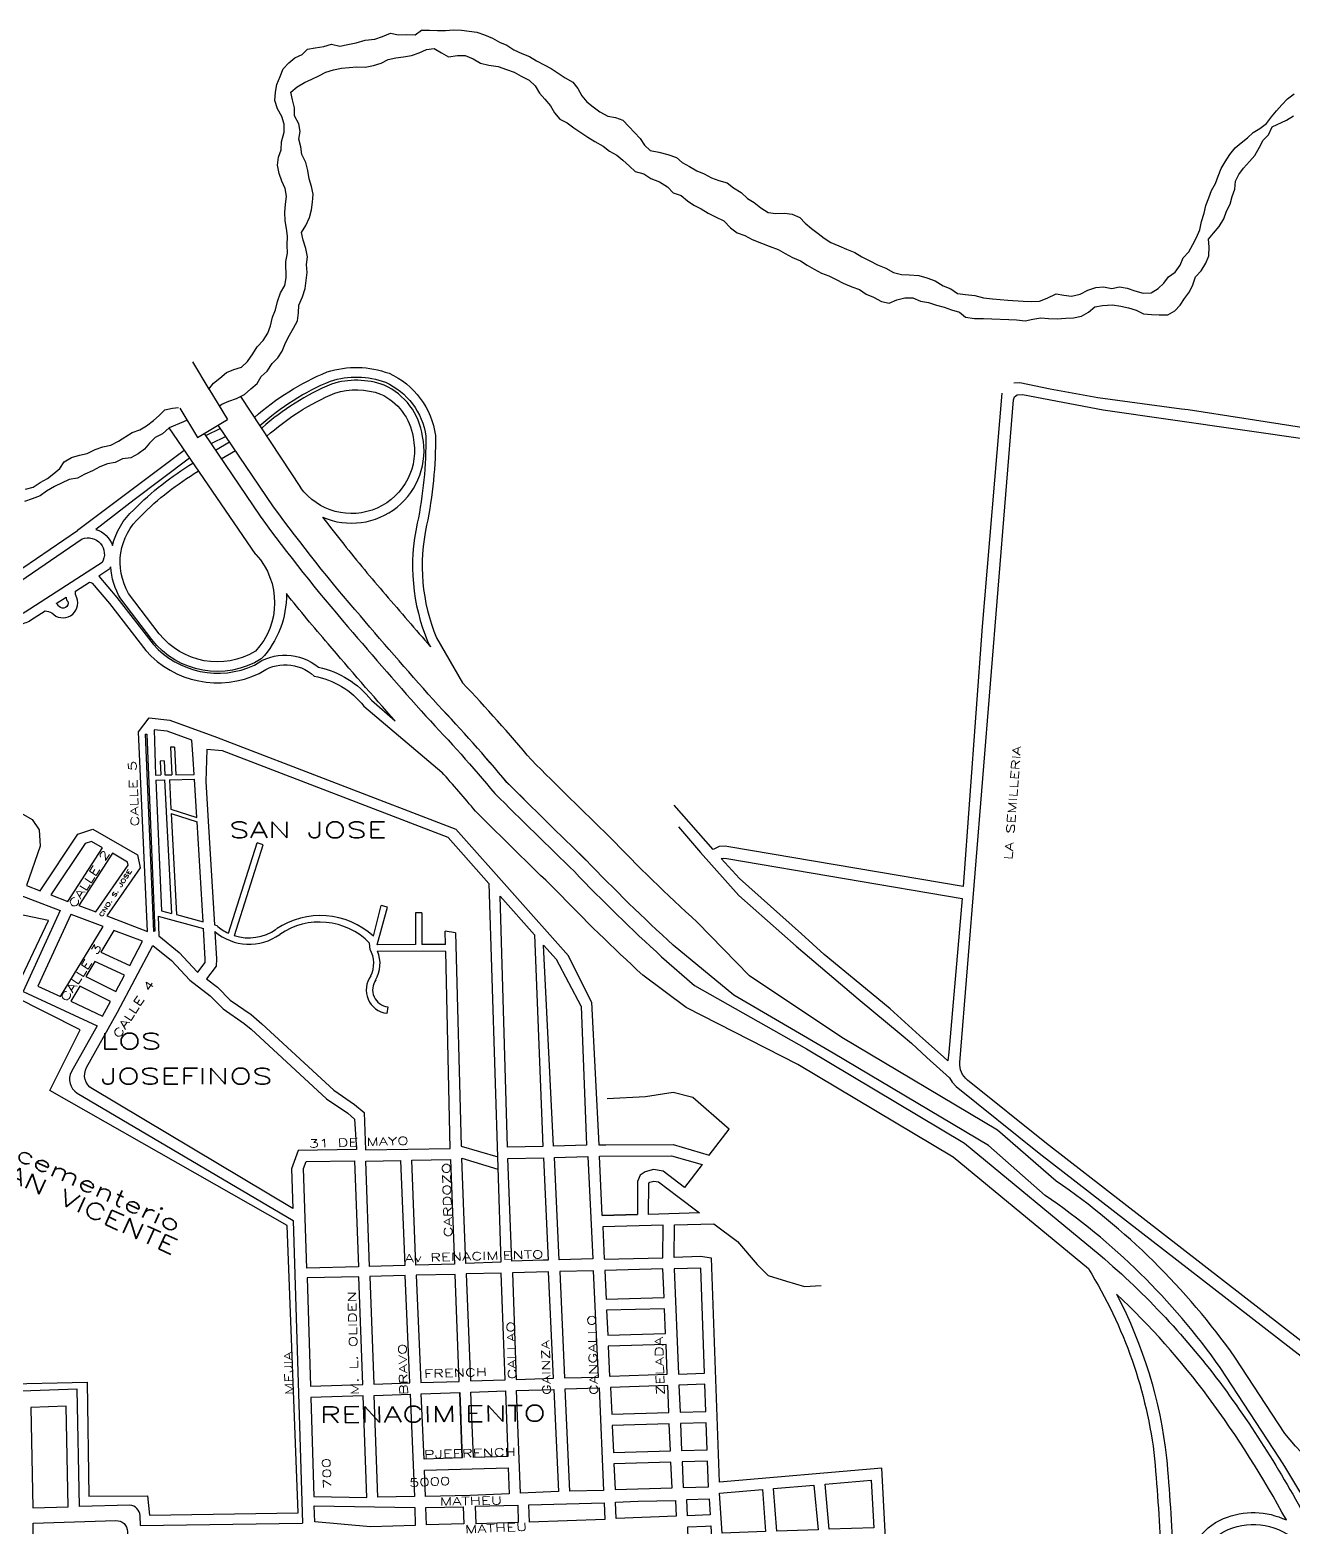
# Model space of a CAD drawing. Header units: millimetres. Extents: x 4374322 to 4409026, y 6503580 to 6534206.
# Drawn here: x 4392975 to 4394554, y 6524267 to 6526137 of the extents above; entities that cross this region are included whole.
import ezdxf

# ---------------------------------------------------------------- set-up
doc = ezdxf.new("R2010")
doc.units = ezdxf.units.MM
for name, color, linetype in [('LINEA CALLE', 252, 'Continuous'), ('NOMBRE BARRIO', 8, 'Continuous'), ('NOMBRE CALLE', 252, 'Continuous'), ('RIO', 252, 'Continuous')]:
    doc.layers.add(name, color=color, linetype=linetype)
doc.styles.add('ROMANS', font='romans')

msp = doc.modelspace()

# ---------------------------------------------------------------- linework, layer by layer
at = {"layer": 'LINEA CALLE', "transparency": 33554687}
for p, q in [((4393178.5, 6525722.9), (4393199.2, 6525688.8)), ((4393199.1, 6525688.9), (4393222.2, 6525650.8)), ((4393690.7, 6524656), (4393734.6, 6524657.2)), ((4393351.5, 6524271.9), (4393351.5, 6524271.6))]:
    msp.add_line(p, q, dxfattribs=at)
at = {"layer": 'LINEA CALLE', "linetype": 'Continuous', "ltscale": 0.2, "transparency": 33554687}
msp.add_line((4393113.4, 6524268.9), (4393316.2, 6524271.8), dxfattribs=at)
at = {"layer": 'LINEA CALLE', "transparency": 33554687}
for points in [[(4393255.9, 6525653.4, -0.080665), (4393346.9, 6525710.1, -0.166955), (4393424.2, 6525708.4, -0.260016), (4393482.2, 6525630.8, -0.053635), (4393471.2, 6525518.5, 0.155023), (4393483.6, 6525377.9), (4393516, 6525321.8)], [(4393262.6, 6525643.2, -0.081533), (4393351.1, 6525698.8, -0.16474), (4393419.7, 6525697.3, -0.256575), (4393470.2, 6525629.9, -0.053223), (4393459.5, 6525521, 0.155734), (4393472.8, 6525372.6), (4393476.2, 6525366.8)], [(4393341.2, 6525528.7, 0.605826), (4393466.2, 6525629.6, 0.05279), (4393466.2, 6525629.6, 0.255244), (4393418.2, 6525693.6, 0.163895), (4393352.4, 6525695, 0.081427), (4393265.5, 6525640.4), (4393264.8, 6525639.8)], [(4393238.7, 6525679.5), (4393313.6, 6525565.7, 0.000039), (4393313.8, 6525565.5, 0.000039)], [(4393271.4, 6525629.7, -0.08277), (4393356.5, 6525683.7, -0.160949), (4393413.7, 6525682.5, -0.250509), (4393454.2, 6525628.7, -0.041874), (4393454.2, 6525628.7, -0.812558), (4393313.6, 6525565.7)], [(4394636.3, 6524443.5), (4394246, 6524746), (4394147.2, 6524825.4, -0.241902), (4394137.4, 6524847.2), (4394204.5, 6525675.3), (4394206, 6525679), (4394209.2, 6525681.7), (4394216, 6525681.8), (4394316.5, 6525662.7), (4394575, 6525625.8)], [(4393257.9, 6525482, 1.986706), (4393257.9, 6525482), (4393149.3, 6525640.1)], [(4394657.6, 6524087.9, 0.015127), (4394626, 6524178.6, 0.053206), (4394536.9, 6524352.9), (4394462.8, 6524466.4, 0.0891), (4394244.1, 6524681.3), (4394173.2, 6524743.4), (4393979.1, 6524858.9), (4393855.1, 6524931.3), (4393779.5, 6524993.8, -0.016478), (4393670.4, 6525100.3, -0.003405), (4393571.6, 6525197.3, 0.015357), (4393485.6, 6525293.8, -0.005721), (4393388.4, 6525405.2, -0.021256), (4393280, 6525541.7), (4393210.6, 6525643.8)], [(4393193.1, 6525633.1), (4393263.2, 6525529.8, 0.021269), (4393372.9, 6525391.8, 0.00573), (4393470.4, 6525279.9, -0.015505), (4393556.4, 6525183.5, 0.003419), (4393655.8, 6525085.8, 0.016319), (4393764.9, 6524979.4), (4393806, 6524943.6), (4393946, 6524864.4), (4394143.5, 6524746.5), (4394313, 6524606.4, -0.057024), (4394466.5, 6524442.1, -0.041602), (4394583.1, 6524252.7, -0.032279), (4394647.1, 6524087.4, -0.032279)], [(4393174.7, 6525602.4), (4393105.6, 6525550.3), (4393057.8, 6525513.3, -0.237661), (4393078.7, 6525493.1, -0.149264), (4393105.1, 6525538, -0.056785), (4393178.9, 6525596.3)], [(4393257.9, 6525482, -0.390275), (4393257.3, 6525361.2, -0.378188), (4393137.1, 6525383), (4393098.8, 6525433.3, -0.356679), (4393113.9, 6525529.8, -0.063707), (4393185.7, 6525586.1)], [(4393341.2, 6525528.7, 0.005343), (4393367.6, 6525494.8)], [(4392478.3, 6525502.6, 0.259177), (4392758.6, 6525390.2), (4392764.4, 6525390.3, 0.146905), (4392924.4, 6525440.2), (4392949.6, 6525453.6), (4393034.9, 6525512)], [(4393367.6, 6525494.8, 0.010145), (4393419.8, 6525432.1, 0.003363), (4393476.2, 6525366.8, 0.003363)], [(4393258, 6525481.9, -0.001997), (4393258, 6525481.9)], [(4392474.9, 6525457.7, 0.259818), (4392774.3, 6525335.8), (4392780.9, 6525335.8, 0.155263), (4392961.1, 6525395.2, 0.131823), (4392976.1, 6525399.8), (4392994.4, 6525411.7, -0.067168), (4393002.9, 6525409.3, 0.847588), (4393033.9, 6525428, -0.157), (4393032.5, 6525436.4), (4393049.9, 6525447.6, -0.059699), (4393053, 6525446.4), (4393074.8, 6525420.7), (4393120.1, 6525362.1, 0.332786), (4393262.1, 6525333.3, -0.364968), (4393330.5, 6525330.1, -0.180091), (4393392.7, 6525292.7), (4393490.1, 6525210.2)], [(4393431.9, 6525274, -0.004906), (4393348, 6525370.5, -0.009676), (4393295.9, 6525433.1, -0.196079), (4393264.6, 6525351.6, -0.381961), (4393127.6, 6525375.7), (4393088.9, 6525426.6, -0.119718), (4393076.4, 6525466.8, -0.03175), (4393074.2, 6525463.4), (4393061.4, 6525455.1), (4393084.1, 6525428.3), (4393129.4, 6525369.8, 0.328751), (4393255.9, 6525343.7, -0.343913), (4393336.1, 6525341.3, -0.172639), (4393402.1, 6525300.1), (4393431.9, 6525274)], [(4394664.1, 6524272.1, -0.065935), (4394543.7, 6524383.7), (4394481.4, 6524479, 0.088849), (4394257.9, 6524699.2), (4394184.7, 6524762.7), (4393990, 6524878.6), (4393874.5, 6524955.6), (4393809.1, 6525022.8, -0.016808), (4393699.7, 6525129.4, -0.003378), (4393602.1, 6525225.3, 0.015066), (4393516, 6525321.8)], [(4394298.2, 6524589.5), (4394129.1, 6524729.2), (4393935.1, 6524844.7), (4393795.4, 6524916.2), (4393741.5, 6524956.4, -0.016073), (4393632.6, 6525062.7, -0.003441), (4393532.3, 6525161.3, 0.007871), (4393490.1, 6525210.2, 0.007871)], [(4393785.8, 6525141.8), (4393813.3, 6525109.6), (4393861.3, 6525056), (4393933.1, 6524992.7), (4394010.6, 6524926.8), (4394064.4, 6524882.5), (4394077.3, 6524871.5), (4394096.2, 6524853.4), (4394124.6, 6524828), (4394128, 6524822.7), (4394133, 6524817.2), (4394236.8, 6524734.1), (4394627, 6524431.7, 0.043914)], [(4393113.5, 6524268.9), (4393113.4, 6524281.1, 0.350148), (4393100.4, 6524294.3), (4393037.2, 6524292.4), (4393034.5, 6524439.2), (4392918.2, 6524434.9), (4392913.1, 6524628.7), (4392912.3, 6524658.3), (4392912.3, 6524658.3), (4392681.8, 6524762.3), (4392786, 6524969.6), (4392604.1, 6525051), (4392604.1, 6525051), (4392604.1, 6525051), (4392638.4, 6525122.7), (4392746.7, 6525118.5), (4392836.3, 6525099), (4392938.9, 6525065.4), (4393013.4, 6525037.3), (4392966.8, 6524936), (4393059.3, 6524893.2), (4393027.4, 6524836.1, 0.406086), (4393034.6, 6524809.2), (4393304.4, 6524649.9)], [(4393046.3, 6524841.2), (4393084.7, 6524910), (4393129.2, 6524993.5), (4393152.3, 6524974.7), (4393175.1, 6524950.3), (4393200.5, 6524930.8), (4393216.8, 6524914.3), (4393243.3, 6524896.1), (4393251.8, 6524889), (4393346.1, 6524802), (4393372.7, 6524783.8), (4393381.2, 6524776.6), (4393383.7, 6524738.7), (4393310.8, 6524737.5), (4393302.4, 6524714.5), (4393303.9, 6524665), (4393053.5, 6524814.2, -0.406086), (4393046.3, 6524841.2)], [(4394298.2, 6524589.5, -0.111368), (4394381, 6524352, -0.009146), (4394389.2, 6524228.7, 0.322455), (4394528.2, 6524051.6, 0.103272), (4394718.2, 6524052.1, 0.002498), (4394892, 6524089.7, -0.709639), (4394893.2, 6524087.1, 0.158175), (4394727.8, 6523887.3, 0.158175)], [(4396342, 6523844, 0.054311), (4396075.3, 6523995.5, 0.047949), (4395829.8, 6524090.6, 0.054028), (4395549, 6524152.6, 0.016779), (4395339.2, 6524162.2, 0.02079), (4395041.9, 6524149.3, 0.006128), (4394989.2, 6524141.7, 0.040718), (4394693.1, 6524075.6, -0.02105), (4394623.5, 6524071.7, -0.189994), (4394477.9, 6524104.5, -0.242876), (4394421.7, 6524207.9, -0.30875), (4394467.1, 6524277.5, -0.211472), (4394545.6, 6524275.7, 0.034475), (4394448.4, 6524428.7, 0.044826), (4394333.4, 6524558, -0.0919), (4394395.9, 6524353.5, -0.009166), (4394404.2, 6524229.3, 0.321624), (4394531.8, 6524066.2, 0.102938), (4394715.1, 6524066.8, 0.014311), (4394882, 6524104.9, -0.020775), (4394964.4, 6524123.3, -0.073342), (4395557.3, 6524121.9, -0.048997), (4395979.3, 6524015.7, -0.087936), (4396432.7, 6523756.1, -0.032249)], [(4394680.7, 6524089.6, 0.015963), (4394647, 6524186.7, 0.03846), (4394584.8, 6524317.8, 0.152398), (4394927, 6524149.8, -0.76634), (4394927, 6524148.1, 0.027867), (4394690.1, 6524090.4, -0.020926), (4394622.2, 6524086.7, -0.191421), (4394486.4, 6524116.9, -0.242876), (4394436.7, 6524208.2, -0.30875), (4394472.9, 6524263.7, -0.294368), (4394560.3, 6524247.9, -0.00106), (4394562.8, 6524242.9, -0.031027), (4394623.7, 6524086.7)], [(4393097.3, 6524261.2), (4393097.8, 6524213.2), (4392980.5, 6524209.4), (4392979.4, 6524271.9), (4393082.9, 6524275), (4393082.9, 6524275, -0.419294), (4393097.3, 6524261.2)]]:
    msp.add_lwpolyline(points, format="xyb", dxfattribs=at)
for points in [[(4394775.2, 6525555.7), (4394705.2, 6525587), (4394698.5, 6525590), (4394692.9, 6525593.5), (4394683.3, 6525600.4), (4394665.6, 6525608.9), (4394649.8, 6525614.2), (4394635.4, 6525617.5), (4394620, 6525621.9), (4394612.6, 6525625.5), (4394602, 6525630.7), (4394588.7, 6525635.7), (4394578.3, 6525638.7), (4394564.5, 6525640.8), (4394492.6, 6525651.9), (4394423.1, 6525662.6), (4394414.6, 6525663.8), (4394310.1, 6525677.6), (4394250.3, 6525688.7), (4394212.7, 6525696.5), (4394205.2, 6525696.3)], [(4394190.1, 6525683.5), (4394165.4, 6525392.2), (4394141.6, 6525067.4), (4393848.8, 6525116.9), (4393844.1, 6525117.5), (4393836.8, 6525117.3), (4393829.4, 6525113.4), (4393780.6, 6525168.8)], [(4393162.7, 6525665), (4393185, 6525628.2), (4393222.2, 6525650.8)], [(4393213.4, 6525639.5), (4393194.8, 6525630.4)], [(4393220.2, 6525629.5), (4393201.6, 6525620.4)], [(4393207.2, 6525612.4), (4393225, 6525622.7)], [(4393168.3, 6525611.9), (4393034.9, 6525512)], [(4393214.5, 6525601.6), (4393232.2, 6525612.1)], [(4392947.9, 6525168.3), (4392978.3, 6525151.1), (4392987, 6525138.2), (4392988.3, 6525117.6), (4392971, 6525068.3), (4392988.2, 6525061.8), (4393035.4, 6525132.7), (4393053.9, 6525138.8), (4393110, 6525106.8), (4393113.1, 6525090.7), (4393071.4, 6525030.4), (4393122.4, 6525011.1), (4393111.3, 6525260.6), (4393124.3, 6525278), (4393150.1, 6525274.9), (4393208.6, 6525254), (4393507.6, 6525138.9)], [(4393180.7, 6525207.3), (4393179.6, 6525226.1), (4393177.6, 6525250.2), (4393177.6, 6525250.2), (4393177.6, 6525250.2), (4393146.9, 6525261.2), (4393130.7, 6525263.1), (4393130.7, 6525263.1), (4393132.4, 6525206.5)], [(4393119.5, 6525257.4), (4393121.5, 6525257.5)], [(4393119.5, 6525257.4), (4393129.7, 6525011.1)], [(4393121.5, 6525257.5), (4393131.7, 6525011.2)], [(4393151.1, 6525241.4), (4393152.7, 6525206.8)], [(4393156.1, 6525241.2), (4393151.1, 6525241.4)], [(4393156.1, 6525241.2), (4393157.7, 6525206.9)], [(4393498, 6525128.5), (4393215.9, 6525236.9), (4393215.9, 6525236.9), (4393196.7, 6525238.5), (4393195.3, 6525198.2), (4393198.3, 6525148.7)], [(4393132.4, 6525206.5), (4393138.9, 6525206.6)], [(4393143.2, 6525224.2), (4393138, 6525224)], [(4393138, 6525224), (4393138.9, 6525206.6)], [(4393143.2, 6525224.2), (4393144.1, 6525206.7)], [(4393144.1, 6525206.7), (4393152.7, 6525206.8)], [(4393157.7, 6525206.9), (4393180.7, 6525207.3)], [(4393132.7, 6525200.1), (4393143.8, 6525200.3)], [(4393132.7, 6525200.1), (4393139.9, 6525036.7)], [(4393143.8, 6525200.3), (4393152.4, 6525033.3)], [(4393149.8, 6525200.4), (4393181.1, 6525201.4)], [(4393149.8, 6525200.4), (4393151.7, 6525163.7)], [(4393184, 6525153.4), (4393181.1, 6525201.4), (4393181.1, 6525201.4)], [(4393151.5, 6525163.9), (4393184, 6525153.4)], [(4393151.8, 6525158.5), (4393184.3, 6525148)], [(4393151.8, 6525158.5), (4393158.5, 6525032.2)], [(4393191.8, 6525023.2), (4393184.3, 6525148)], [(4393198.3, 6525148.7), (4393206.1, 6525019.3)], [(4393677.4, 6524922.5), (4393648.3, 6524980.7), (4393507.6, 6525138.9)], [(4393223.4, 6525008.9), (4393259.3, 6525121.8)], [(4393230.9, 6525005.9), (4393266.9, 6525119.4)], [(4393266.9, 6525119.4), (4393259.3, 6525121.8)], [(4393549.1, 6525070.9), (4393498, 6525128.5)], [(4393078.5, 6525108.7), (4393036.4, 6525043.6), (4393057.9, 6525035.5), (4393098.2, 6525093.8), (4393097.5, 6525097.8), (4393078.5, 6525108.7)], [(4393549.1, 6525070.9), (4393563.8, 6524598), (4393520.1, 6524596.3), (4393517.6, 6524660.6), (4393515, 6524727.7), (4393560, 6524714.2)], [(4393404.7, 6525005.2), (4393414.4, 6525043.4)], [(4393409.5, 6524994.5), (4393422.1, 6525041.5)], [(4393422.1, 6525041.5), (4393414.4, 6525043.4)], [(4393605.9, 6525006.9), (4393616.5, 6524742.4), (4393572.1, 6524741.5), (4393563, 6525055.2)], [(4393605.9, 6525006.9), (4393563, 6525055.2)], [(4393135.6, 6525030.3), (4393192.3, 6525014.8)], [(4393135.6, 6525030.3), (4393136.7, 6525005.5)], [(4393139.9, 6525036.7), (4393152.4, 6525033.3)], [(4393158.4, 6525032.3), (4393191.8, 6525023.2)], [(4393206.1, 6525019.3), (4393208.9, 6525018.5)], [(4393457.2, 6525034.4), (4393457.2, 6524994.6)], [(4393465.2, 6525034.4), (4393457.2, 6525034.4)], [(4393465.2, 6525034.4), (4393465.2, 6524994.7)], [(4393063.9, 6524985.3), (4393100.1, 6524968.6), (4393116.2, 6524998.8), (4393080.3, 6525012.2), (4393063.9, 6524985.3)], [(4393131.7, 6525011.2), (4393129.7, 6525011.1)], [(4393136.7, 6525005.5), (4393161.9, 6524984.9), (4393184.5, 6524960.7), (4393185.1, 6524960.3), (4393194.5, 6524972.4), (4393194.6, 6524976.5), (4393192.3, 6525014.8)], [(4393206.6, 6525010.9), (4393208.6, 6524976.7), (4393208.3, 6524967.5), (4393196.2, 6524951.7), (4393209.8, 6524941.3), (4393225.8, 6524925.1), (4393251.8, 6524907.3), (4393265.4, 6524895.8), (4393355.1, 6524812.7), (4393381.1, 6524795), (4393393, 6524785), (4393394.7, 6524738.1), (4393500.5, 6524740), (4393495, 6524986.2)], [(4393206.6, 6525010.9), (4393206.8, 6525010.8)], [(4393507.3, 6525009.5), (4393494.4, 6525011.2)], [(4393494.8, 6524994.7), (4393494.4, 6525011.2)], [(4393507.3, 6525009.5), (4393514.4, 6524742.9), (4393560, 6524729.5)], [(4393400.5, 6524988.6), (4393400, 6524996.5)], [(4393457.2, 6524994.6), (4393409.5, 6524994.5)], [(4393495, 6524986.2), (4393409.8, 6524986.5)], [(4393494.8, 6524994.7), (4393465.2, 6524994.7)], [(4393664.4, 6524917.7), (4393670.9, 6524744.1), (4393629.7, 6524742.8), (4393617.2, 6524994.1)], [(4393664.4, 6524917.7), (4393633.4, 6524975.8), (4393617.2, 6524994.1)], [(4393422.5, 6524916.7), (4393421.5, 6524908.7)], [(4393677.4, 6524922.5), (4393686.6, 6524744.3), (4393686.6, 6524744.3), (4393695.1, 6524744.5), (4393779.2, 6524744.9), (4393824.4, 6524731.6), (4393849.3, 6524764.1), (4393846.7, 6524766.2), (4393804, 6524803.5), (4393779.4, 6524809.7), (4393744.8, 6524804.5), (4393696.7, 6524802.1)], [(4394298.2, 6524589.5), (4394129.1, 6524729.2)], [(4393304.4, 6524649.9), (4393316.2, 6524271.8)], [(4394191, 6524077.1), (4394192.1, 6524040.8), (4394059.9, 6524035.2), (4394032.2, 6524159.5), (4393985.5, 6524146), (4393981.8, 6524185.9), (4394047.9, 6524189.1), (4394040, 6524340.6), (4393837.2, 6524323.1), (4393827.3, 6524602.9), (4393813.4, 6524605.1), (4393780.5, 6524603.6), (4393780.8, 6524644.4), (4393830.3, 6524645.8), (4393859.7, 6524623.7), (4393884.1, 6524595), (4393898.2, 6524581.1), (4393921.1, 6524574.3), (4393943.5, 6524567.3), (4393964.3, 6524568.5)], [(4393693.2, 6524601.7), (4393766.5, 6524603.1), (4393766.8, 6524644.1), (4393691.3, 6524642), (4393693.1, 6524602)], [(4393695.4, 6524551.7), (4393768, 6524553.7), (4393768, 6524553.7), (4393766.5, 6524589.3), (4393693.8, 6524587.4), (4393695.4, 6524551.7)], [(4393780.5, 6524589.6), (4393785.9, 6524458.1), (4393818.4, 6524459.2), (4393813.7, 6524590.4), (4393780.5, 6524589.6)], [(4393444.3, 6524581.2), (4393400.4, 6524580.1), (4393405.3, 6524445.4), (4393450, 6524446.9), (4393444.3, 6524581.2)], [(4393679.8, 6524587), (4393637.6, 6524586), (4393643.6, 6524453.4), (4393685.8, 6524454.3), (4393679.8, 6524587.1)], [(4393700.4, 6524455.3), (4393772, 6524457.7), (4393770.4, 6524494.9), (4393698.1, 6524492.9), (4393699.8, 6524454.8)], [(4393702.5, 6524407.9), (4393773.9, 6524409.9), (4393772.5, 6524443.7), (4393701, 6524441.3), (4393702.5, 6524407.9)], [(4393787.9, 6524410.3), (4393820.2, 6524411.2), (4393818.9, 6524445.2), (4393786.5, 6524444.2), (4393787.9, 6524410.3)], [(4393326.4, 6524428.8), (4393330.3, 6524305), (4393396.4, 6524303.9), (4393391.8, 6524431), (4393326.4, 6524428.8)], [(4393515.7, 6524353.3), (4393468, 6524351.9), (4393464.5, 6524433.4), (4393512.5, 6524435), (4393515.7, 6524353.3), (4393512.5, 6524435)], [(4393630.2, 6524438.9), (4393636, 6524311.1), (4393588.4, 6524309.1), (4393583.7, 6524437.4), (4393630.2, 6524438.9)], [(4392976.7, 6524416.1), (4392979, 6524290.7), (4393023.2, 6524292), (4393020.9, 6524417.8), (4392976.7, 6524416.1)], [(4393788.5, 6524396.3), (4393789.9, 6524362.4), (4393821.9, 6524363.3), (4393820.7, 6524397.2), (4393788.5, 6524396.3)], [(4393705.3, 6524346), (4393706.7, 6524313.8), (4393777.9, 6524315.8), (4393776.5, 6524348), (4393705.3, 6524346)], [(4393960.4, 6524263.6), (4393908.8, 6524261.7), (4393904.8, 6524314.9), (4393955.2, 6524319.2), (4393960.4, 6524263.6)], [(4393457, 6524268.9), (4393400.9, 6524267.2), (4393331.3, 6524273.5), (4393330.7, 6524293.2), (4393456.3, 6524291.4), (4393457, 6524268.9)], [(4393517.8, 6524271), (4393471, 6524269.5), (4393470.3, 6524291.2), (4393517, 6524292.3), (4393517.8, 6524270.9)], [(4393693.7, 6524276.5), (4393599.6, 6524273.1), (4393599.1, 6524294.8), (4393692.9, 6524297.3), (4393693.8, 6524276.3)]]:
    msp.add_lwpolyline(points, dxfattribs=at)
for points in [[(4392955, 6525442.8), (4393040.7, 6525501.4, -0.715135), (4393065.6, 6525472.1), (4392969.6, 6525409.9, -1.147536)], [(4393008.3, 6525420.7), (4393020.9, 6525428.9, 0.29907), (4393022.8, 6525423.2, -0.823161), (4393012.1, 6525417.1, 0.057508)]]:
    msp.add_lwpolyline(points, format="xyb", close=True, dxfattribs=at)
for points in [[(4393001.6, 6525056.7), (4393023, 6525048.6), (4393066.3, 6525115.6), (4393052.4, 6525123.6), (4393044.4, 6525120.9)], [(4394140.3, 6525052.4), (4394123.7, 6524860.1), (4394122.4, 6524849.4), (4394117.5, 6524854), (4394087.3, 6524880.9), (4394050.4, 6524914.5), (4394012.4, 6524945.8), (4393967.9, 6524982.4), (4393939.5, 6525008), (4393862.1, 6525077), (4393839.3, 6525102.4), (4393842.6, 6525102.5), (4393846.5, 6525102)], [(4393026.5, 6525032.3), (4392985.4, 6524942.8), (4393013.6, 6524929.7), (4393066.9, 6525017.2), (4393026.8, 6525032.2)], [(4393045.2, 6524954.7), (4393082.7, 6524935.9), (4393093.5, 6524956.3), (4393056.5, 6524973.3)], [(4393037.9, 6524942.7), (4393026.4, 6524923.8), (4393066.1, 6524905.4), (4393076.1, 6524923.6)], [(4393386, 6524592.2), (4393321.4, 6524590.3), (4393317.5, 6524714.9), (4393320.7, 6524723.7), (4393381.2, 6524724.6)], [(4393395.2, 6524724), (4393438.7, 6524724.8), (4393443.8, 6524593.8), (4393400, 6524592.5)], [(4393503.6, 6524660.1), (4393506.2, 6524595.5), (4393457.8, 6524594.2), (4393452.7, 6524725.2), (4393501, 6524726)], [(4393617.1, 6524728.4), (4393622.9, 6524600.4), (4393617, 6524600.3), (4393577.8, 6524598.9), (4393572.7, 6524727.4)], [(4393679.1, 6524601.8), (4393636.9, 6524600.6), (4393631, 6524728.7), (4393672.5, 6524729.8)], [(4393737.9, 6524706.6), (4393734.9, 6524698.8), (4393734.6, 6524657.2), (4393690.7, 6524656), (4393687.2, 6524730.1), (4393777.2, 6524730.9), (4393815.4, 6524719.7), (4393793.6, 6524691.1), (4393766.6, 6524711.4), (4393754.7, 6524713.5), (4393744.1, 6524710.9)], [(4393748.9, 6524696.1), (4393749.4, 6524697.5), (4393750, 6524697.9), (4393755.2, 6524699.2), (4393760.9, 6524698.2), (4393785.1, 6524679.9), (4393812.4, 6524659.3), (4393748.6, 6524657.6)], [(4393386.4, 6524579.7), (4393321.8, 6524578.1), (4393326, 6524442.8), (4393391.3, 6524445)], [(4393463.9, 6524447.4), (4393511.9, 6524448.9), (4393506.7, 6524582.6), (4393458.3, 6524581.5)], [(4393564.3, 6524584.2), (4393520.7, 6524583.1), (4393525.9, 6524449.5), (4393569.2, 6524450.9)], [(4393578.3, 6524584.5), (4393583.2, 6524451.4), (4393629.6, 6524452.9), (4393623.6, 6524585.7)], [(4393697.5, 6524506.8), (4393769.8, 6524508.9), (4393768.5, 6524539.7), (4393696.1, 6524537.8)], [(4393687, 6524440.8), (4393692.3, 6524312.6), (4393650, 6524311.7), (4393644.2, 6524439.4), (4393644.2, 6524439.4)], [(4393450.5, 6524432.9), (4393455.9, 6524304.9), (4393410.4, 6524304.4), (4393405.8, 6524431.4)], [(4393572.7, 6524355), (4393529.7, 6524353.7), (4393526.5, 6524435.4), (4393569.7, 6524436.9)], [(4393704.7, 6524360), (4393775.9, 6524362), (4393775.9, 6524362), (4393774.5, 6524395.9), (4393703.1, 6524393.9)], [(4393791.9, 6524316.2), (4393823.6, 6524317.1), (4393822.4, 6524349.3), (4393790.5, 6524348.4)], [(4393573.2, 6524341), (4393574.4, 6524308.5), (4393525.7, 6524306.3), (4393469.9, 6524305.2), (4393468.5, 6524337.9)], [(4393894.8, 6524261.2), (4393840.4, 6524259.2), (4393837.2, 6524309.1), (4393890.9, 6524313.7)], [(4393969.1, 6524320.4), (4393969.1, 6524320.4), (4394026.7, 6524325.4), (4394029.9, 6524266.1), (4393974.4, 6524264.1)], [(4393533.1, 6524271), (4393532.3, 6524293.1), (4393585.1, 6524294.2), (4393585.6, 6524272.7)], [(4393783, 6524280.6), (4393708.1, 6524277.6), (4393707.2, 6524297.9), (4393735.6, 6524299.1), (4393782.3, 6524300.1)], [(4393796.3, 6524301.2), (4393824.4, 6524302), (4393825.6, 6524282.3), (4393797, 6524281.1)], [(4393797.5, 6524267.1), (4393819.5, 6524268), (4393826.4, 6524268.3), (4393828.2, 6524236.2), (4393820.6, 6524235.9), (4393798.6, 6524235.2)]]:
    msp.add_lwpolyline(points, close=True, dxfattribs=at)
at = {"layer": 'LINEA CALLE', "linetype": 'Continuous', "ltscale": 0.2, "transparency": 33554687}
msp.add_lwpolyline([(4392719.9, 6524756.3), (4392925.4, 6524666.5), (4392933.5, 6524445.5), (4393046.8, 6524447.9), (4393049.1, 6524305.3), (4393122.5, 6524305.8), (4393124.7, 6524281.6), (4393310.7, 6524284.5), (4393297.1, 6524643.5), (4393000.4, 6524812.3), (4393038.3, 6524888), (4392954, 6524930.6), (4392998.6, 6525024.7), (4392883.9, 6525048.4), (4392813.9, 6524991.6), (4392701.3, 6524764.2), (4392719.9, 6524756.3)], dxfattribs=at)
at = {"layer": 'LINEA CALLE', "transparency": 33554687}
for centre, radius, start, end in [((4391959.2, 6523845.4), 2104.2, 39.9798, 43.4991), ((4400749, 6532399.2), 10167.7, 225.09718, 225.87764), ((4393338.3, 6524931.7), 99.1, 47.8932, 123.5822), ((4393337.3, 6524935.1), 87.7, 44.3984, 124.4681), ((4393249.3, 6525061.1), 66, 229.6277, 305.4939), ((4393248.8, 6525062.8), 59.7, 227.9392, 244.7443), ((4393248.8, 6525062.8), 59.7, 252.4506, 304.9516), ((4393369.8, 6524971.3), 35.3, 333.3066, 29.356), ((4393372.2, 6524970.8), 40.8, 329.6726, 22.6131), ((4393425.3, 6524938.1), 29.6, 144.239, 262.5805), ((4393425.3, 6524938.1), 21.6, 144.239, 262.5805)]:
    msp.add_arc(centre, radius, start, end, dxfattribs=at)
at = {"layer": 'RIO', "transparency": 33554687}
for points in [[(4393199.2, 6525688.8), (4393204.7, 6525696.1), (4393212.7, 6525702.4), (4393221.1, 6525709.3), (4393230.2, 6525713.1), (4393239.7, 6525715.9), (4393247.2, 6525723.2), (4393254, 6525732.6), (4393259.4, 6525741.4), (4393266.8, 6525749.2), (4393272.7, 6525758.5), (4393276, 6525767.8), (4393278.7, 6525778.5), (4393282.5, 6525787.8), (4393284.8, 6525798), (4393288.6, 6525808.8), (4393293.9, 6525818.1), (4393295.7, 6525827.9), (4393295.1, 6525848.2), (4393297.4, 6525858.4), (4393297.1, 6525868.6), (4393297.3, 6525879.8), (4393296, 6525889.5), (4393294.3, 6525899.1), (4393294, 6525909.8), (4393294.7, 6525919.4), (4393296, 6525929.7), (4393294.2, 6525939.3), (4393290.4, 6525948.3), (4393287.1, 6525957.9), (4393284.7, 6525968.5), (4393286, 6525978.3), (4393289.3, 6525987.5), (4393290, 6525997.7), (4393293.3, 6526009.5), (4393293, 6526019.7), (4393290.2, 6526029.3), (4393284.9, 6526038.8), (4393281.5, 6526049.4), (4393282.3, 6526059.6), (4393284, 6526069.3), (4393288.3, 6526079.1), (4393292.1, 6526088.9), (4393299.1, 6526096.2), (4393306.5, 6526102.5), (4393315.6, 6526106.8), (4393322.5, 6526113.6), (4393332.1, 6526114.9), (4393342.7, 6526116.7), (4393352.3, 6526119.5), (4393362.6, 6526117.3), (4393372.7, 6526119.1), (4393383.3, 6526121.4), (4393394.4, 6526124.7), (4393406.6, 6526126.1), (4393416.1, 6526129.4), (4393426.2, 6526133.2), (4393435.9, 6526131.5), (4393446.6, 6526131.8), (4393456.8, 6526131.5), (4393464.7, 6526137.3), (4393474.9, 6526137.1), (4393484.6, 6526136.9), (4393494.8, 6526136.6), (4393504.9, 6526137.4), (4393514.6, 6526137.2), (4393534, 6526134.7), (4393543.7, 6526131.4), (4393553.5, 6526127), (4393562.3, 6526122.2), (4393571.5, 6526118.4), (4393580.3, 6526112.5), (4393590.1, 6526108.2), (4393599.9, 6526104.4), (4393608.7, 6526099), (4393618, 6526093.7), (4393626.7, 6526089.3), (4393644.4, 6526077.6), (4393653.7, 6526072.3), (4393660, 6526064.3), (4393665.3, 6526055.3), (4393671.6, 6526047.8), (4393679.4, 6526041.4), (4393687.7, 6526035), (4393697.5, 6526029.7), (4393707.2, 6526027.9), (4393716.5, 6526024.6), (4393723.8, 6526016.7), (4393731.1, 6526009.2), (4393738, 6526001.8), (4393743.3, 6525993.3), (4393750.6, 6525986.8), (4393761.3, 6525984.6), (4393772.6, 6525981.8), (4393783.4, 6525978.1), (4393790.6, 6525971.7), (4393799.9, 6525966.8), (4393808.7, 6525961.5), (4393818, 6525957.6), (4393827.3, 6525952.8), (4393836.5, 6525949.5), (4393846.8, 6525946.2), (4393854.6, 6525940.3), (4393864.4, 6525934.5), (4393872.2, 6525927), (4393880.5, 6525921.7), (4393888.8, 6525915.3), (4393898.1, 6525909.4), (4393907.8, 6525908.2), (4393918.5, 6525908.5), (4393928.2, 6525907.2), (4393937.5, 6525902.9), (4393944.3, 6525895.9), (4393952.1, 6525889.5), (4393960.4, 6525883.1), (4393968.2, 6525877.2), (4393976.4, 6525871.9), (4393986.2, 6525867.6), (4393996, 6525863.7), (4394006.3, 6525859.4), (4394015.1, 6525854.1), (4394024.9, 6525848.8), (4394034.7, 6525843.9), (4394044.9, 6525839.6), (4394054.8, 6525834.3), (4394064.5, 6525832), (4394074.2, 6525831.3), (4394086.4, 6525830.6), (4394096.1, 6525827.8), (4394106.9, 6525824), (4394116.7, 6525817.7), (4394126.5, 6525813.9), (4394134.8, 6525808), (4394144.5, 6525806.7), (4394156.2, 6525805.5), (4394167, 6525802.7), (4394178.2, 6525801.6), (4394178.2, 6525801.6), (4394197.6, 6525800), (4394216.9, 6525798.5), (4394227.1, 6525798.3), (4394237.3, 6525798.6), (4394246.8, 6525802.4), (4394257.9, 6525807.8), (4394267.6, 6525806), (4394277.3, 6525804.7), (4394287.9, 6525807.1), (4394297.4, 6525812.4), (4394307.5, 6525815.7), (4394317.1, 6525816.5), (4394327.4, 6525814.2), (4394337, 6525816.5), (4394346.7, 6525814.8), (4394356.4, 6525811.5), (4394366.7, 6525808.7), (4394376.8, 6525809), (4394385.3, 6525814.3), (4394392.3, 6525821.1), (4394398.2, 6525828.9), (4394406.6, 6525834.7), (4394413, 6525843.6), (4394416.8, 6525852.8), (4394423.8, 6525860.1), (4394428.6, 6525869.4), (4394433.4, 6525878.2), (4394437.3, 6525887.5), (4394439.5, 6525898.2), (4394442.8, 6525908.5), (4394445.1, 6525918.2), (4394448.9, 6525927.5), (4394452.2, 6525936.8), (4394457, 6525945.5), (4394460.3, 6525954.8), (4394464.2, 6525964.1), (4394469, 6525972.8), (4394474.9, 6525981.7), (4394481.8, 6525990), (4394489.2, 6525996.3), (4394497.2, 6526002.6), (4394504.1, 6526009.4), (4394512.6, 6526014.2), (4394520.6, 6526020.6), (4394527, 6526028.9), (4394533.4, 6526036.2), (4394539.8, 6526044), (4394547.2, 6526051.3), (4394555.2, 6526057.6)], [(4393212, 6525667.5), (4393215.1, 6525669.9), (4393224.1, 6525673.7), (4393233.7, 6525677), (4393243.7, 6525681.9), (4393251.7, 6525689.2), (4393259.6, 6525695.6), (4393264.5, 6525704.3), (4393271.9, 6525711.2), (4393278.3, 6525720.5), (4393285.2, 6525727.8), (4393290.6, 6525736.1), (4393294.9, 6525746.4), (4393299.7, 6525756.2), (4393305, 6525765), (4393309.9, 6525773.8), (4393311.1, 6525784), (4393311.4, 6525793.7), (4393316.2, 6525804), (4393319.5, 6525814.3), (4393320.7, 6525824.5), (4393322, 6525834.2), (4393321.2, 6525844.3), (4393322.4, 6525854), (4393320.1, 6525864.2), (4393316.8, 6525874.8), (4393315, 6525884.4), (4393320.4, 6525893.2), (4393324.7, 6525903), (4393327.5, 6525912.7), (4393328.7, 6525922.4), (4393329.5, 6525932.1), (4393327.2, 6525941.7), (4393324.4, 6525951.3), (4393322.6, 6525961.9), (4393320.3, 6525971.6), (4393315.4, 6525981.6), (4393314.1, 6525991.2), (4393311.3, 6526000.8), (4393313.1, 6526010.5), (4393311.3, 6526020.2), (4393305.9, 6526030.2), (4393306.2, 6526039.9), (4393303.4, 6526050), (4393301.6, 6526059.6), (4393309.5, 6526066.4), (4393318.5, 6526071.8), (4393327.6, 6526076.1), (4393336.6, 6526079.9), (4393345.1, 6526084.7), (4393354.7, 6526087.5), (4393364.8, 6526089.8), (4393384.1, 6526091.4), (4393394.3, 6526091.1), (4393404.9, 6526093), (4393414.5, 6526095.8), (4393423, 6526100.6), (4393432.6, 6526102.4), (4393442.3, 6526103.7), (4393452.4, 6526105.5), (4393462, 6526108.8), (4393471, 6526113.1), (4393480.6, 6526114.4), (4393489.9, 6526109), (4393498.7, 6526103.7), (4393509.9, 6526105.5), (4393519.5, 6526105.3), (4393529.3, 6526101.4), (4393538.6, 6526096.1), (4393548.8, 6526093.3), (4393560.6, 6526091.6), (4393570.9, 6526087.8), (4393580.6, 6526084.5), (4393589.4, 6526079.7), (4393599.2, 6526074.8), (4393607, 6526067.4), (4393612.3, 6526058.4), (4393619.1, 6526051), (4393626, 6526042.5), (4393630.8, 6526034), (4393637.6, 6526026), (4393646.9, 6526021.2), (4393655.2, 6526015.3), (4393672.8, 6526003.6), (4393681.6, 6525998.2), (4393691.9, 6525992.4), (4393699.7, 6525986), (4393709, 6525981.1), (4393716.3, 6525974.7), (4393724.7, 6525967.3), (4393732, 6525960.4), (4393742.7, 6525957.6), (4393751.5, 6525951.8), (4393762.3, 6525947.5), (4393772.1, 6525941.6), (4393779.5, 6525933.7), (4393789.2, 6525930.4), (4393797, 6525924), (4393805.3, 6525918.6), (4393814.1, 6525913.8), (4393822.9, 6525908.4), (4393832.2, 6525904.1), (4393842.5, 6525898.8), (4393850.8, 6525890.3), (4393859.1, 6525883.9), (4393868.9, 6525880.6), (4393878.2, 6525875.8), (4393889.5, 6525871), (4393899.3, 6525867.2), (4393910.6, 6525862.9), (4393919.3, 6525858.1), (4393928.6, 6525853.3), (4393938.4, 6525848.9), (4393946.7, 6525843.6), (4393955.5, 6525838.7), (4393964.8, 6525833.4), (4393974, 6525830.1), (4393982.8, 6525825.7), (4393991.6, 6525820.9), (4394002.4, 6525816.6), (4394012.1, 6525813.3), (4394020.4, 6525807.4), (4394029.7, 6525803.6), (4394039.5, 6525798.3), (4394049.2, 6525796), (4394058.7, 6525800.3), (4394068.8, 6525802.6), (4394079, 6525802.9), (4394088.3, 6525798.6), (4394098.5, 6525796.8), (4394108.2, 6525793.5), (4394118, 6525791.2), (4394127.2, 6525787.9), (4394137, 6525784.6), (4394144.8, 6525778.7), (4394156, 6525777), (4394167.2, 6525776.8), (4394177.6, 6525776.6), (4394198.7, 6525775.6), (4394208.4, 6525775.4), (4394219.1, 6525774.1), (4394228.7, 6525775.9), (4394238.9, 6525777.7), (4394248.5, 6525777), (4394259.2, 6525776.3), (4394269.9, 6525777.1), (4394279.5, 6525777.8), (4394289.7, 6525779.6), (4394298.2, 6525784.9), (4394306.1, 6525791.3), (4394315.7, 6525793.1), (4394328.4, 6525793.9), (4394338.6, 6525792.2), (4394348.4, 6525790.4), (4394358.1, 6525787.1), (4394366.9, 6525782.7), (4394377.1, 6525782), (4394386.7, 6525781.3), (4394397.4, 6525781.5), (4394406.4, 6525786.4), (4394412.9, 6525793.7), (4394418.2, 6525802), (4394424.6, 6525810.3), (4394428.9, 6525819.1), (4394432.2, 6525828.8), (4394439.1, 6525836.6), (4394445, 6525846), (4394448.8, 6525855.2), (4394449, 6525866.4), (4394448.2, 6525876.1), (4394454.7, 6525883.4), (4394461.5, 6525891.7), (4394467.4, 6525901.5), (4394470.7, 6525910.8), (4394475.5, 6525919.6), (4394477.8, 6525929.3), (4394481.1, 6525938.6), (4394481.9, 6525948.3), (4394486.2, 6525957), (4394492.1, 6525964.8), (4394499.5, 6525973.2), (4394506.4, 6525980.5), (4394512.2, 6525990.8), (4394516.6, 6525999.6), (4394523.5, 6526006.4), (4394527.8, 6526016.2), (4394545.9, 6526024.8), (4394554.4, 6526030.1)], [(4392969.8, 6525563.5), (4392979.4, 6525566.3), (4392988.4, 6525572.1), (4392997.4, 6525576.9), (4393005.4, 6525583.3), (4393012.8, 6525589.6), (4393018.2, 6525597.9), (4393027.2, 6525603.2), (4393037.3, 6525606), (4393046.9, 6525608.3), (4393056.9, 6525613.2), (4393066.5, 6525616.5), (4393076.6, 6525618.8), (4393086.1, 6525623.6), (4393103.1, 6525634.3), (4393112.7, 6525637.6), (4393121.2, 6525642.9), (4393129.7, 6525649.3), (4393137.1, 6525655.6), (4393144.1, 6525662.9), (4393153.7, 6525664.7), (4393161.3, 6525665.7)], [(4393171.9, 6525649.8), (4393167.4, 6525647.7), (4393149.3, 6525640.1), (4393141.3, 6525632.8), (4393131.8, 6525628.4), (4393124.9, 6525621.1), (4393118.4, 6525613.8), (4393110.5, 6525608), (4393101.5, 6525602.7), (4393091.3, 6525601.4), (4393081.8, 6525597.1), (4393072.2, 6525595.3), (4393062.6, 6525591.4), (4393053.6, 6525586.6), (4393044, 6525582.3), (4393035, 6525577.5), (4393024.4, 6525575.6), (4393006.3, 6525567), (4392996.3, 6525561.1), (4392988.3, 6525555.3), (4392978.3, 6525551.5), (4392968.7, 6525548.2)]]:
    msp.add_lwpolyline(points, dxfattribs=at)

# ---------------------------------------------------------------- texts
at = {"layer": 'NOMBRE BARRIO', "transparency": 33554687, "style": 'ROMANS', "width": 1.5}
for s, p in [('SAN JOSE', (4393224.3, 6525127.9)), ('LOS', (4393063.9, 6524863.9)), ('JOSEFINOS', (4393063.9, 6524820.2))]:
    msp.add_text(s, height=20, dxfattribs=at).set_placement(p)
for s, rotation, p in [('SAN VICENTE', 335.4993, (4392921.1, 6524712.5)), ('cementerio', 335.4993, (4392956, 6524726.6)), ('RENACIMIENTO', 0.4355, (4393337.6, 6524397))]:
    msp.add_text(s, height=20, rotation=rotation, dxfattribs=at).set_placement(p)
at = {"layer": 'NOMBRE CALLE', "transparency": 33554687, "style": 'ROMANS', "width": 1.5}
for s, height, rotation, p in [('LA SEMILLERIA', 10, 85.5836, (4394202.9, 6525100.1)), ('CALLE 5', 10, 92.4968, (4393111.8, 6525142.3)), ('CALLE 2', 10, 57.2295, (4393031.4, 6525039.5)), ('CNO. S. JOSE', 5, 57.2295, (4393065.7, 6525028.7)), ('CALLE 3', 10, 57.2295, (4393021.3, 6524922.3)), ('CALLE 4', 10, 57.2295, (4393087, 6524876.7)), ('31 DE MAYO', 10, 1.6799, (4393324.1, 6524741)), ('CARDOZO', 10, 91.6799, (4393503.3, 6524629.1)), ('Av RENACIMIENTO', 10, 1.6799, (4393443.7, 6524597.7)), ('M. L. OLIDEN', 10, 91.6799, (4393386.4, 6524432)), ('CALLAO', 10, 91.6799, (4393583.2, 6524451.4)), ('CANGALLO', 10, 91.6799, (4393685.2, 6524432)), ('GAINZA', 10, 91.6799, (4393626.4, 6524432)), ('ZELADA', 10, 91.6799, (4393768.4, 6524432)), ('MEJIA', 10, 91.6799, (4393304.4, 6524432)), ('BRAVO', 10, 91.6799, (4393447.7, 6524432)), ('FRENCH', 10, 1.6799, (4393467.9, 6524453.4)), ('PJEFRENCH', 10, 1.6799, (4393467.9, 6524352.5)), ('700', 10, 92.4968, (4393352.2, 6524314.9)), ('5000', 10, 2.4968, (4393449.5, 6524317.3)), ('MATHEU', 10, 1.0527, (4393487.8, 6524293.8)), ('MATHEU', 10, 2.4968, (4393519.4, 6524259))]:
    msp.add_text(s, height=height, rotation=rotation, dxfattribs=at).set_placement(p)

doc.saveas('drawing.dxf')
